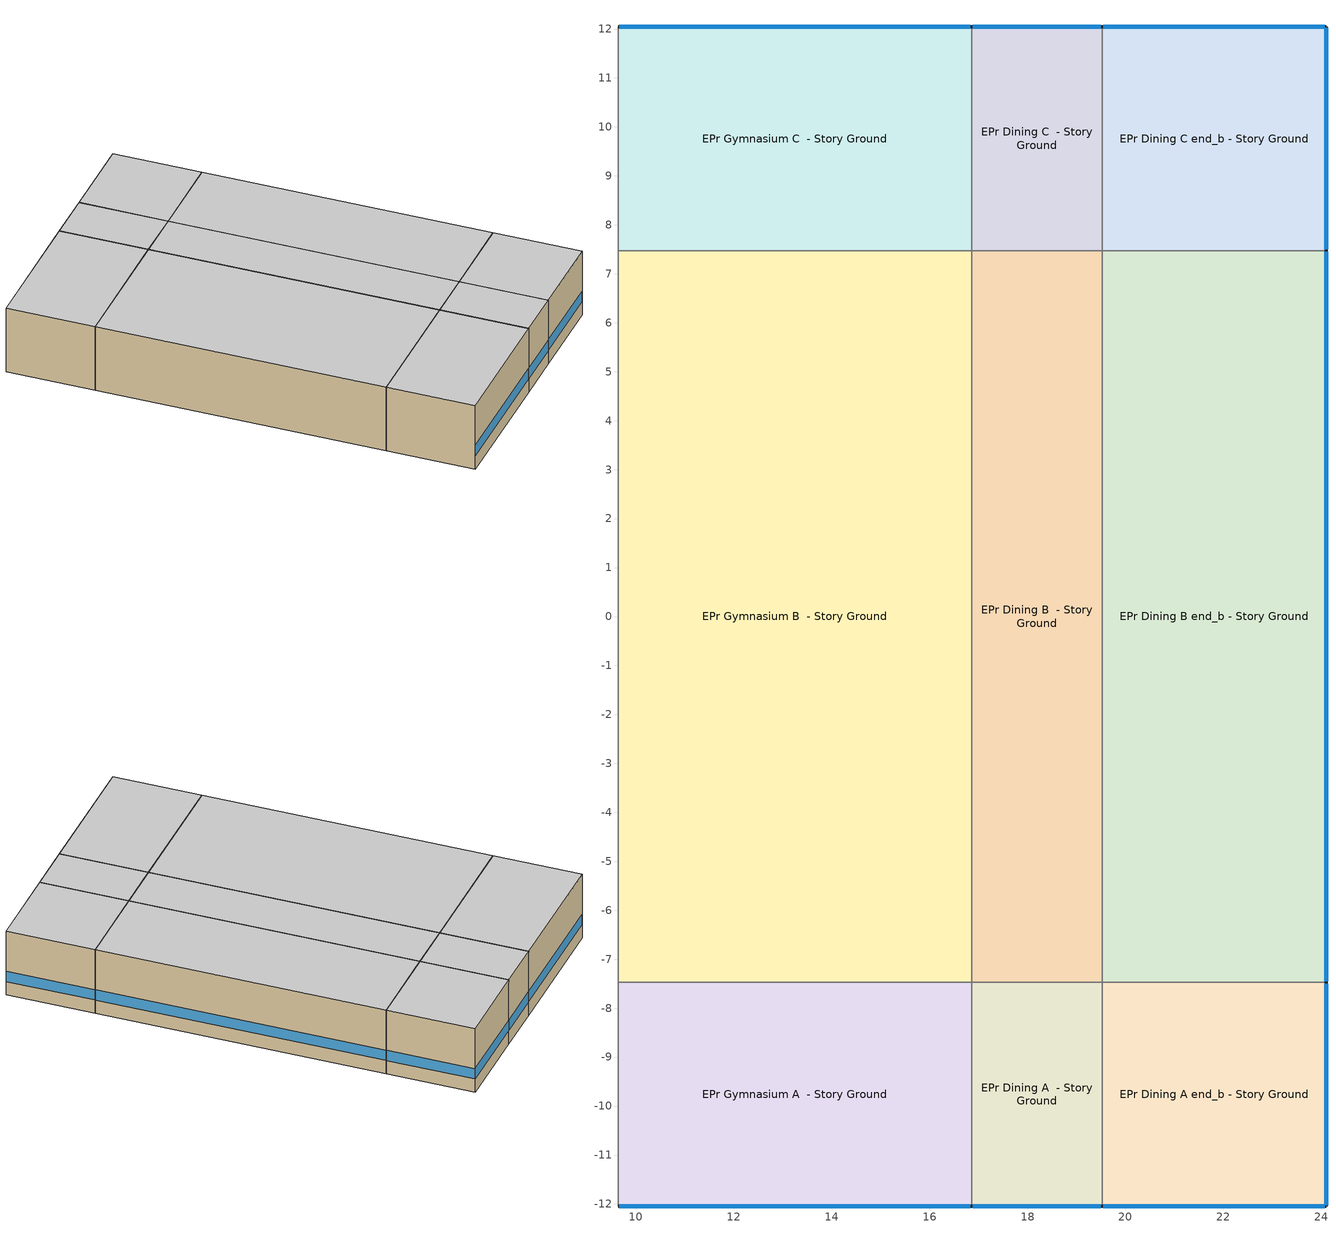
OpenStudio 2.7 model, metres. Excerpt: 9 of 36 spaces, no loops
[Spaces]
EPr Gymnasium A  - Story Ground
 floor ground: 9.63,-12.05 9.63,-7.48 16.86,-7.48 16.86,-12.05 z0
 wall outside: 9.63,-12.05 16.86,-12.05 z0:3.66
 wall to EPr Kitchen A  - Story Ground: 9.63,-7.48 9.63,-12.05 z0:3.66
 wall to EPr Gymnasium B  - Story Ground: 16.86,-7.48 9.63,-7.48 z0:3.66
 wall to EPr Dining A  - Story Ground: 16.86,-12.05 16.86,-7.48 z0:3.66
 window: 9.66,-12.05 16.83,-12.05 z0.76:1.35
 ceiling to EPr Gymnasium A  - Story Top: 16.86,-12.05 16.86,-7.48 9.63,-7.48 9.63,-12.05 z3.66
EPr Gymnasium B  - Story Ground
 floor ground: 9.63,-7.48 9.63,7.48 16.86,7.48 16.86,-7.48 z0
 wall to EPr Kitchen B  - Story Ground: 9.63,7.48 9.63,-7.48 z0:3.66
 wall to EPr Gymnasium C  - Story Ground: 16.86,7.48 9.63,7.48 z0:3.66
 wall to EPr Dining B  - Story Ground: 16.86,-7.48 16.86,7.48 z0:3.66
 ceiling to EPr Gymnasium B  - Story Top: 16.86,-7.48 16.86,7.48 9.63,7.48 9.63,-7.48 z3.66
EPr Gymnasium C  - Story Ground
 floor ground: 9.63,7.48 9.63,12.05 16.86,12.05 16.86,7.48 z0
 wall outside: 16.86,12.05 9.63,12.05 z0:3.66
 wall to EPr Kitchen C  - Story Ground: 9.63,12.05 9.63,7.48 z0:3.66
 wall to EPr Dining C  - Story Ground: 16.86,7.48 16.86,12.05 z0:3.66
 window: 16.83,12.05 9.66,12.05 z0.76:1.35
 ceiling to EPr Gymnasium C  - Story Top: 16.86,7.48 16.86,12.05 9.63,12.05 9.63,7.48 z3.66
EPr Dining A  - Story Ground
 floor ground: 16.86,-12.05 16.86,-7.48 19.52,-7.48 19.52,-12.05 z0
 wall outside: 16.86,-12.05 19.52,-12.05 z0:3.66
 wall to EPr Dining B  - Story Ground: 19.52,-7.48 16.86,-7.48 z0:3.66
 wall to EPr Dining A end_b - Story Ground: 19.52,-12.05 19.52,-7.48 z0:3.66
 window: 16.88,-12.05 19.5,-12.05 z0.76:1.36
 ceiling to EPr Dining A  - Story Top: 19.52,-12.05 19.52,-7.48 16.86,-7.48 16.86,-12.05 z3.66
EPr Dining B  - Story Ground
 floor ground: 16.86,-7.48 16.86,7.48 19.52,7.48 19.52,-7.48 z0
 wall to EPr Dining C  - Story Ground: 19.52,7.48 16.86,7.48 z0:3.66
 wall to EPr Dining B end_b - Story Ground: 19.52,-7.48 19.52,7.48 z0:3.66
 ceiling to EPr Dining B  - Story Top: 19.52,-7.48 19.52,7.48 16.86,7.48 16.86,-7.48 z3.66
EPr Dining C  - Story Ground
 floor ground: 16.86,7.48 16.86,12.05 19.52,12.05 19.52,7.48 z0
 wall outside: 19.52,12.05 16.86,12.05 z0:3.66
 wall to EPr Dining C end_b - Story Ground: 19.52,7.48 19.52,12.05 z0:3.66
 window: 19.5,12.05 16.88,12.05 z0.76:1.36
 ceiling to EPr Dining C  - Story Top: 19.52,7.48 19.52,12.05 16.86,12.05 16.86,7.48 z3.66
EPr Dining A end_b - Story Ground
 floor ground: 19.52,-12.05 19.52,-7.48 24.1,-7.48 24.1,-12.05 z0
 wall outside: 19.52,-12.05 24.1,-12.05 24.1,-7.48 z0:3.66
 wall to EPr Dining B end_b - Story Ground: 24.1,-7.48 19.52,-7.48 z0:3.66
 window: 19.55,-12.05 24.07,-12.05 / 24.1,-12.02 24.1,-7.5 z0.76:1.35
 ceiling to EPr Dining A end_b - Story Top: 24.1,-12.05 24.1,-7.48 19.52,-7.48 19.52,-12.05 z3.66
EPr Dining B end_b - Story Ground
 floor ground: 19.52,-7.48 19.52,7.48 24.1,7.48 24.1,-7.48 z0
 wall outside: 24.1,-7.48 24.1,7.48 z0:3.66
 wall to EPr Dining C end_b - Story Ground: 24.1,7.48 19.52,7.48 z0:3.66
 window: 24.1,-7.45 24.1,7.45 z0.76:1.35
 ceiling to EPr Dining B end_b - Story Top: 24.1,-7.48 24.1,7.48 19.52,7.48 19.52,-7.48 z3.66
EPr Dining C end_b - Story Ground
 floor ground: 19.52,7.48 19.52,12.05 24.1,12.05 24.1,7.48 z0
 wall outside: 24.1,7.48 24.1,12.05 19.52,12.05 z0:3.66
 window: 24.07,12.05 19.55,12.05 / 24.1,7.5 24.1,12.02 z0.76:1.35
 ceiling to EPr Dining C end_b - Story Top: 24.1,7.48 24.1,12.05 19.52,12.05 19.52,7.48 z3.66
[Schedule:Ruleset]
Name | Default Day Schedule | Summer Design Day Schedule | Winter Design Day Schedule
Clothing Schedule | Clothing Schedule Default Winter Clothes
D_EPr_Caf_Occup_Yr | D_EPr_Caf_Occup_Yr Default | D_EPr_Caf_Occup_Yr Summer Design Day 4 | D_EPr_Caf_Occup_Yr Winter Design Day 4
D17_EPr_Din_LF_Yr | D17_EPr_Din_LF_Yr Default | D17_EPr_Din_LF_Yr Summer Design Day 4 | D17_EPr_Din_LF_Yr Winter Design Day 4
D_EPr_Caf_Misc_Yr | D_EPr_Caf_Misc_Yr Default | D_EPr_Caf_Misc_Yr Summer Design Day 4 | D_EPr_Caf_Misc_Yr Winter Design Day 4
D_EPr_All_C_Inf_Yr | D_EPr_All_C_Inf_Yr Default | D_EPr_All_C_Inf_Yr Summer Design Day 4 | D_EPr_All_C_Inf_Yr Winter Design Day 4
D_EPr_Gym_Occup_Yr | D_EPr_Gym_Occup_Yr Default | D_EPr_Gym_Occup_Yr Summer Design Day 4 | D_EPr_Gym_Occup_Yr Winter Design Day 4
D17_EPr_Gym_LF_Yr | D17_EPr_Gym_LF_Yr Default | D17_EPr_Gym_LF_Yr Summer Design Day 4 | D17_EPr_Gym_LF_Yr Winter Design Day 4
D_EPr_Gym_Misc_Yr | D_EPr_Gym_Misc_Yr Default | D_EPr_Gym_Misc_Yr Summer Design Day 4 | D_EPr_Gym_Misc_Yr Winter Design Day 4
D_EPr_Ktchn_Occup_Yr | D_EPr_Ktchn_Occup_Yr Default | D_EPr_Ktchn_Occup_Yr Summer Design Day 4 | D_EPr_Ktchn_Occup_Yr Winter Design Day 4
D17_EPr_Ktchn_LF_Yr | D17_EPr_Ktchn_LF_Yr Default | D17_EPr_Ktchn_LF_Yr Summer Design Day 4 | D17_EPr_Ktchn_LF_Yr Winter Design Day 4
D_EPr_Ktchn_Misc_Yr | D_EPr_Ktchn_Misc_Yr Default | D_EPr_Ktchn_Misc_Yr Summer Design Day 4 | D_EPr_Ktchn_Misc_Yr Winter Design Day 4
D_EPr_Ktchn_Cook_Yr | D_EPr_Ktchn_Cook_Yr Default | D_EPr_Ktchn_Cook_Yr Summer Design Day 4 | D_EPr_Ktchn_Cook_Yr Winter Design Day 4
[Schedule:Day]
Clothing Schedule Default Winter Clothes; D_EPr_All_C_Inf_Yr Sun Day; D_EPr_All_C_Inf_Yr Sun Day 1; D_EPr_All_C_Inf_Yr Sun Day 2; D_EPr_All_C_Inf_Yr Winter Design Day 4; D_EPr_All_C_Inf_Yr Summer Design Day 4: 24, 0, 1
Clothing Schedule Summer Clothes: 24, 0, 0.5
Air Velocity Schedule Default: 24, 0, 0.2
Work Efficiency Schedule Default; D_EPr_Caf_Occup_Yr Sun Day; D_EPr_Caf_Occup_Yr Sun Day 1; D_EPr_Caf_Occup_Yr Sun Day 2; D_EPr_Caf_Occup_Yr Winter Design Day 4; D_EPr_Caf_Occup_Yr Summer Design Day 4; D_EPr_Caf_Misc_Yr Winter Design Day 4; D_EPr_Caf_Misc_Yr Summer Design Day 4; D_EPr_Clrm_Occup_Yr Sun Day; D_EPr_Clrm_Occup_Yr Sun Day 1; D_EPr_Clrm_Occup_Yr Sun Day 2; D_EPr_Gym_Occup_Yr Sun Day; D_EPr_Gym_Occup_Yr Sun Day 1; D_EPr_Gym_Occup_Yr Sun Day 2; D_EPr_Gym_Occup_Yr Winter Design Day 4; D_EPr_Gym_Occup_Yr Summer Design Day 4; D_EPr_Gym_Misc_Yr Winter Design Day 4; D_EPr_Gym_Misc_Yr Summer Design Day 4; D_EPr_Ktchn_Occup_Yr Sun Day; D_EPr_Ktchn_Occup_Yr Sun Day 1; D_EPr_Ktchn_Occup_Yr Sun Day 2; D_EPr_Ktchn_Occup_Yr Winter Design Day 4; D_EPr_Ktchn_Occup_Yr Summer Design Day 4; D_EPr_Ktchn_Misc_Yr Winter Design Day 4; D_EPr_Ktchn_Misc_Yr Summer Design Day 4; D_EPr_Ktchn_Cook_Yr Sun Day; D_EPr_Ktchn_Cook_Yr Sun Day 1; D_EPr_Ktchn_Cook_Yr Sun Day 2; D_EPr_Ktchn_Cook_Yr Winter Design Day 4; D_EPr_Ktchn_Cook_Yr Summer Design Day 4: 24, 0, 0
D_EPr_Caf_Occup_Yr Default; D_EPr_Caf_Occup_Yr Default|Wkdy Day; D_EPr_Caf_Occup_Yr Default|Wkdy Day 1; D_EPr_Caf_Occup_Yr Default|Wkdy Day 2: 11, 0, 0, 12, 0, 0.1, 13, 0, 0.5, 14, 0, 0.3, 24, 0, 0
D_EPr_Caf_Occup_Yr Sat Day; D_EPr_Caf_Occup_Yr Sat Day 1; D_EPr_Caf_Occup_Yr Sat Day 2: 11, 0, 0, 12, 0, 0.1, 13, 0, 0.25, 14, 0, 0.1, 24, 0, 0
DEER Activity 161W/person Default; DEER Activity 161W/person Winter Design Day; DEER Activity 161W/person Summer Design Day: 24, 0, 161
D17_EPr_Din_LF_Yr Default: 10, 0, 0.05, 15, 0, 1, 24, 0, 0.02
D17_EPr_Din_LF_Yr Default|Wkdy Day; D17_EPr_Din_LF_Yr Default|Wkdy Day 1; D17_EPr_Din_LF_Yr Default|Wkdy Day 2; D_EPr_Caf_Misc_Yr Default|Wkdy Day; D_EPr_Caf_Misc_Yr Default|Wkdy Day 1; D_EPr_Caf_Misc_Yr Default|Wkdy Day 2: 10, 0, 0.05, 15, 0, 1, 24, 0, 0.05
D17_EPr_Din_LF_Yr Wknd Day; D17_EPr_Din_LF_Yr Wknd Day 1; D17_EPr_Din_LF_Yr Wknd Day 2: 10, 0, 0.05, 14, 0, 0.6, 24, 0, 0.05
D17_EPr_Din_LF_Yr Winter Design Day 4; D17_EPr_Din_LF_Yr Summer Design Day 4; D17_EPr_Gym_LF_Yr Winter Design Day 4; D17_EPr_Gym_LF_Yr Summer Design Day 4; D17_EPr_Ktchn_LF_Yr Winter Design Day 4; D17_EPr_Ktchn_LF_Yr Summer Design Day 4: 24, 0, 0.02
D_EPr_Caf_Misc_Yr Default: 10, 0, 0.05, 15, 0, 1, 24, 0, 0
D_EPr_Caf_Misc_Yr Sat Day; D_EPr_Caf_Misc_Yr Sat Day 1; D_EPr_Caf_Misc_Yr Sat Day 2: 10, 0, 0.05, 14, 0, 0.5, 24, 0, 0.05
D_EPr_Caf_Misc_Yr Sun Day; D_EPr_Caf_Misc_Yr Sun Day 1; D_EPr_Caf_Misc_Yr Sun Day 2; D_EPr_Clrm_Misc_Yr Sun Day; D_EPr_Clrm_Misc_Yr Sun Day 1; D_EPr_Clrm_Misc_Yr Sun Day 2; D_EPr_Gym_Misc_Yr Sun Day; D_EPr_Gym_Misc_Yr Sun Day 1; D_EPr_Gym_Misc_Yr Sun Day 2; D_EPr_Ktchn_Misc_Yr Sun Day; D_EPr_Ktchn_Misc_Yr Sun Day 1; D_EPr_Ktchn_Misc_Yr Sun Day 2: 24, 0, 0.05
D_EPr_All_C_Inf_Yr Default; D_EPr_All_C_Inf_Yr Default|Wkdy Day; D_EPr_All_C_Inf_Yr Default|Wkdy Day 1; D_EPr_All_C_Inf_Yr Default|Wkdy Day 2: 7, 0, 1, 19, 0, 0.5, 24, 0, 1
D_EPr_All_C_Inf_Yr Sat Day; D_EPr_All_C_Inf_Yr Sat Day 1; D_EPr_All_C_Inf_Yr Sat Day 2: 7, 0, 1, 17, 0, 0.5, 24, 0, 1
D_EPr_Clrm_Occup_Yr Default|Wkdy Day; D_EPr_Clrm_Occup_Yr Default|Wkdy Day 1; D_EPr_Clrm_Occup_Yr Default|Wkdy Day 2: 7, 0, 0, 9, 0, 0.6, 14, 0, 1, 18, 0, 0.5, 19, 0, 0.1, 24, 0, 0
D_EPr_Clrm_Occup_Yr Sat Day; D_EPr_Clrm_Occup_Yr Sat Day 1; D_EPr_Clrm_Occup_Yr Sat Day 2: 7, 0, 0, 16, 0, 0.3, 24, 0, 0
D17_EPr_Clrm_LF_Yr Default|Wkdy Day; D17_EPr_Clrm_LF_Yr Default|Wkdy Day 1; D17_EPr_Clrm_LF_Yr Default|Wkdy Day 2: 5, 0, 0.05, 9, 0, 0.6, 15, 0, 1, 19, 0, 0.55, 20, 0, 0.35, 24, 0, 0.1
D17_EPr_Clrm_LF_Yr Wknd Day; D17_EPr_Clrm_LF_Yr Wknd Day 1; D17_EPr_Clrm_LF_Yr Wknd Day 2; D_EPr_Clrm_Misc_Yr Sat Day; D_EPr_Clrm_Misc_Yr Sat Day 1; D_EPr_Clrm_Misc_Yr Sat Day 2: 7, 0, 0.05, 16, 0, 0.4, 24, 0, 0.05
D_EPr_Clrm_Misc_Yr Default|Wkdy Day; D_EPr_Clrm_Misc_Yr Default|Wkdy Day 1; D_EPr_Clrm_Misc_Yr Default|Wkdy Day 2: 9, 0, 0.05, 10, 0, 0.8, 15, 0, 1, 17, 0, 0.55, 20, 0, 0.35, 24, 0, 0.1
D_EPr_Gym_Occup_Yr Default; D_EPr_Gym_Occup_Yr Default|Wkdy Day; D_EPr_Gym_Occup_Yr Default|Wkdy Day 1; D_EPr_Gym_Occup_Yr Default|Wkdy Day 2: 7, 0, 0, 8, 0, 0.25, 12, 0, 1, 13, 0, 0.7, 15, 0, 1, 17, 0, 0.3, 24, 0, 0
D_EPr_Gym_Occup_Yr Sat Day; D_EPr_Gym_Occup_Yr Sat Day 1; D_EPr_Gym_Occup_Yr Sat Day 2: 8, 0, 0, 9, 0, 0.1, 12, 0, 0.4, 13, 0, 0.05, 24, 0, 0
DEER Activity 331W/person Default; DEER Activity 331W/person Winter Design Day; DEER Activity 331W/person Summer Design Day: 24, 0, 331
D17_EPr_Gym_LF_Yr Default: 7, 0, 0.05, 8, 0, 0.5964, 12, 0, 0.9, 13, 0, 0.7786, 15, 0, 0.9, 18, 0, 0.5964, 24, 0, 0.02
D17_EPr_Gym_LF_Yr Default|Wkdy Day; D17_EPr_Gym_LF_Yr Default|Wkdy Day 1; D17_EPr_Gym_LF_Yr Default|Wkdy Day 2: 7, 0, 0.05, 8, 0, 0.5964, 12, 0, 0.9, 13, 0, 0.7786, 15, 0, 0.9, 18, 0, 0.5964, 24, 0, 0.05
D17_EPr_Gym_LF_Yr Wknd Day; D17_EPr_Gym_LF_Yr Wknd Day 1; D17_EPr_Gym_LF_Yr Wknd Day 2: 7, 0, 0.05, 8, 0, 0.1288, 18, 0, 0.5, 24, 0, 0.05
D_EPr_Gym_Misc_Yr Default: 7, 0, 0.15, 8, 0, 0.5, 17, 0, 1, 24, 0, 0
D_EPr_Gym_Misc_Yr Default|Wkdy Day; D_EPr_Gym_Misc_Yr Default|Wkdy Day 1; D_EPr_Gym_Misc_Yr Default|Wkdy Day 2: 7, 0, 0.15, 8, 0, 0.5, 17, 0, 1, 24, 0, 0.15
D_EPr_Gym_Misc_Yr Sat Day; D_EPr_Gym_Misc_Yr Sat Day 1; D_EPr_Gym_Misc_Yr Sat Day 2: 8, 0, 0.15, 15, 0, 0.45, 24, 0, 0.15
D_EPr_Ktchn_Occup_Yr Default; D_EPr_Ktchn_Occup_Yr Default|Wkdy Day; D_EPr_Ktchn_Occup_Yr Default|Wkdy Day 1; D_EPr_Ktchn_Occup_Yr Default|Wkdy Day 2: 8, 0, 0, 9, 0, 0.5, 15, 0, 1, 24, 0, 0
D_EPr_Ktchn_Occup_Yr Sat Day; D_EPr_Ktchn_Occup_Yr Sat Day 1; D_EPr_Ktchn_Occup_Yr Sat Day 2: 9, 0, 0, 10, 0, 0.35, 14, 0, 0.75, 24, 0, 0
DEER Activity 220W/person Default; DEER Activity 220W/person Winter Design Day; DEER Activity 220W/person Summer Design Day: 24, 0, 220
D17_EPr_Ktchn_LF_Yr Default: 8, 0, 0.05, 9, 0, 0.75, 15, 0, 1, 24, 0, 0.02
D17_EPr_Ktchn_LF_Yr Default|Wkdy Day; D17_EPr_Ktchn_LF_Yr Default|Wkdy Day 1; D17_EPr_Ktchn_LF_Yr Default|Wkdy Day 2: 8, 0, 0.05, 9, 0, 0.75, 15, 0, 1, 24, 0, 0.05
D17_EPr_Ktchn_LF_Yr Wknd Day; D17_EPr_Ktchn_LF_Yr Wknd Day 1; D17_EPr_Ktchn_LF_Yr Wknd Day 2: 9, 0, 0.05, 10, 0, 0.3556, 14, 0, 0.6, 24, 0, 0.05
D_EPr_Ktchn_Misc_Yr Default: 8, 0, 0.15, 9, 0, 0.4, 10, 0, 0.8, 11, 0, 0.9, 13, 0, 1, 14, 0, 0.9, 15, 0, 0.7, 24, 0, 0
D_EPr_Ktchn_Misc_Yr Default|Wkdy Day; D_EPr_Ktchn_Misc_Yr Default|Wkdy Day 1; D_EPr_Ktchn_Misc_Yr Default|Wkdy Day 2: 8, 0, 0.15, 9, 0, 0.4, 10, 0, 0.8, 11, 0, 0.9, 13, 0, 1, 14, 0, 0.9, 15, 0, 0.7, 24, 0, 0.15
D_EPr_Ktchn_Misc_Yr Sat Day; D_EPr_Ktchn_Misc_Yr Sat Day 1; D_EPr_Ktchn_Misc_Yr Sat Day 2: 9, 0, 0.15, 10, 0, 0.3, 11, 0, 0.4, 13, 0, 0.5, 14, 0, 0.35, 24, 0, 0.15
D_EPr_Ktchn_Cook_Yr Default; D_EPr_Ktchn_Cook_Yr Default|Wkdy Day; D_EPr_Ktchn_Cook_Yr Default|Wkdy Day 1; D_EPr_Ktchn_Cook_Yr Default|Wkdy Day 2: 8, 0, 0, 9, 0, 0.3, 10, 0, 0.7, 12, 0, 1, 13, 0, 0.8, 14, 0, 0.6, 15, 0, 0.4, 24, 0, 0
D_EPr_Ktchn_Cook_Yr Sat Day; D_EPr_Ktchn_Cook_Yr Sat Day 1; D_EPr_Ktchn_Cook_Yr Sat Day 2: 9, 0, 0, 10, 0, 0.3, 12, 0, 0.5, 13, 0, 0.35, 14, 0, 0.15, 24, 0, 0
D_EPr_All_HTemp_Yr Default|Wkdy Day; D_EPr_All_HTemp_Yr Default|Wkdy Day 1; D_EPr_All_HTemp_Yr Default|Wkdy Day 2: 7, 0, 17.8, 19, 0, 21.1, 24, 0, 17.8
D_EPr_All_HTemp_Yr Sat Day; D_EPr_All_HTemp_Yr Sat Day 1; D_EPr_All_HTemp_Yr Sat Day 2: 7, 0, 17.8, 17, 0, 21.1, 24, 0, 17.8
D_EPr_All_HTemp_Yr Sun Day; D_EPr_All_HTemp_Yr Sun Day 1; D_EPr_All_HTemp_Yr Sun Day 2: 24, 0, 17.8
D_EPr_All_CTemp_Yr Default|Wkdy Day; D_EPr_All_CTemp_Yr Default|Wkdy Day 1; D_EPr_All_CTemp_Yr Default|Wkdy Day 2: 7, 0, 27.8, 19, 0, 24.4, 24, 0, 27.8
D_EPr_All_CTemp_Yr Sat Day; D_EPr_All_CTemp_Yr Sat Day 1; D_EPr_All_CTemp_Yr Sat Day 2: 7, 0, 27.8, 17, 0, 24.4, 24, 0, 27.8
D_EPr_All_CTemp_Yr Sun Day; D_EPr_All_CTemp_Yr Sun Day 1; D_EPr_All_CTemp_Yr Sun Day 2: 24, 0, 27.8
[Schedule:Rule] Date Specification Type=DateRange
Name | Schedule Ruleset | Rule Order | Day Schedule | Start Month | Start Day | End Month | End Day | Apply Monday | Apply Tuesday | Apply Wednesday | Apply Thursday | Apply Friday | Apply Saturday | Apply Sunday
Schedule Rule 1 | Clothing Schedule | 0 | Clothing Schedule Summer Clothes | 5 | 1 | 9 | 30
Schedule Rule 2 | D_EPr_Caf_Occup_Yr | 8 | D_EPr_Caf_Occup_Yr Default|Wkdy Day | 1 | 5 | 4 | 3 | Yes | Yes | Yes | Yes | Yes
Schedule Rule 3 | D_EPr_Caf_Occup_Yr | 7 | D_EPr_Caf_Occup_Yr Sat Day | 1 | 5 | 4 | 3 |  |  |  |  |  | Yes
Schedule Rule 4 | D_EPr_Caf_Occup_Yr | 6 | D_EPr_Caf_Occup_Yr Sun Day | 1 | 5 | 4 | 3 |  |  |  |  |  |  | Yes
Schedule Rule 5 | D_EPr_Caf_Occup_Yr | 5 | D_EPr_Caf_Occup_Yr Default|Wkdy Day 1 | 4 | 13 | 6 | 12 | Yes | Yes | Yes | Yes | Yes
Schedule Rule 6 | D_EPr_Caf_Occup_Yr | 4 | D_EPr_Caf_Occup_Yr Sat Day 1 | 4 | 13 | 6 | 12 |  |  |  |  |  | Yes
Schedule Rule 7 | D_EPr_Caf_Occup_Yr | 3 | D_EPr_Caf_Occup_Yr Sun Day 1 | 4 | 13 | 6 | 12 |  |  |  |  |  |  | Yes
Schedule Rule 8 | D_EPr_Caf_Occup_Yr | 2 | D_EPr_Caf_Occup_Yr Default|Wkdy Day 2 | 8 | 17 | 12 | 11 | Yes | Yes | Yes | Yes | Yes
Schedule Rule 9 | D_EPr_Caf_Occup_Yr | 1 | D_EPr_Caf_Occup_Yr Sat Day 2 | 8 | 17 | 12 | 11 |  |  |  |  |  | Yes
Schedule Rule 10 | D_EPr_Caf_Occup_Yr | 0 | D_EPr_Caf_Occup_Yr Sun Day 2 | 8 | 17 | 12 | 11 |  |  |  |  |  |  | Yes
Schedule Rule 11 | D17_EPr_Din_LF_Yr | 5 | D17_EPr_Din_LF_Yr Default|Wkdy Day | 1 | 5 | 4 | 3 | Yes | Yes | Yes | Yes | Yes
Schedule Rule 12 | D17_EPr_Din_LF_Yr | 4 | D17_EPr_Din_LF_Yr Wknd Day | 1 | 5 | 4 | 3 |  |  |  |  |  | Yes | Yes
Schedule Rule 13 | D17_EPr_Din_LF_Yr | 3 | D17_EPr_Din_LF_Yr Default|Wkdy Day 1 | 4 | 13 | 6 | 12 | Yes | Yes | Yes | Yes | Yes
Schedule Rule 14 | D17_EPr_Din_LF_Yr | 2 | D17_EPr_Din_LF_Yr Wknd Day 1 | 4 | 13 | 6 | 12 |  |  |  |  |  | Yes | Yes
Schedule Rule 15 | D17_EPr_Din_LF_Yr | 1 | D17_EPr_Din_LF_Yr Default|Wkdy Day 2 | 8 | 17 | 12 | 11 | Yes | Yes | Yes | Yes | Yes
Schedule Rule 16 | D17_EPr_Din_LF_Yr | 0 | D17_EPr_Din_LF_Yr Wknd Day 2 | 8 | 17 | 12 | 11 |  |  |  |  |  | Yes | Yes
Schedule Rule 17 | D_EPr_Caf_Misc_Yr | 8 | D_EPr_Caf_Misc_Yr Default|Wkdy Day | 1 | 5 | 4 | 3 | Yes | Yes | Yes | Yes | Yes
Schedule Rule 18 | D_EPr_Caf_Misc_Yr | 7 | D_EPr_Caf_Misc_Yr Sat Day | 1 | 5 | 4 | 3 |  |  |  |  |  | Yes
Schedule Rule 19 | D_EPr_Caf_Misc_Yr | 6 | D_EPr_Caf_Misc_Yr Sun Day | 1 | 5 | 4 | 3 |  |  |  |  |  |  | Yes
Schedule Rule 20 | D_EPr_Caf_Misc_Yr | 5 | D_EPr_Caf_Misc_Yr Default|Wkdy Day 1 | 4 | 13 | 6 | 12 | Yes | Yes | Yes | Yes | Yes
Schedule Rule 21 | D_EPr_Caf_Misc_Yr | 4 | D_EPr_Caf_Misc_Yr Sat Day 1 | 4 | 13 | 6 | 12 |  |  |  |  |  | Yes
Schedule Rule 22 | D_EPr_Caf_Misc_Yr | 3 | D_EPr_Caf_Misc_Yr Sun Day 1 | 4 | 13 | 6 | 12 |  |  |  |  |  |  | Yes
Schedule Rule 23 | D_EPr_Caf_Misc_Yr | 2 | D_EPr_Caf_Misc_Yr Default|Wkdy Day 2 | 8 | 17 | 12 | 11 | Yes | Yes | Yes | Yes | Yes
Schedule Rule 24 | D_EPr_Caf_Misc_Yr | 1 | D_EPr_Caf_Misc_Yr Sat Day 2 | 8 | 17 | 12 | 11 |  |  |  |  |  | Yes
Schedule Rule 25 | D_EPr_Caf_Misc_Yr | 0 | D_EPr_Caf_Misc_Yr Sun Day 2 | 8 | 17 | 12 | 11 |  |  |  |  |  |  | Yes
Schedule Rule 26 | D_EPr_All_C_Inf_Yr | 8 | D_EPr_All_C_Inf_Yr Default|Wkdy Day | 1 | 5 | 4 | 3 | Yes | Yes | Yes | Yes | Yes
Schedule Rule 27 | D_EPr_All_C_Inf_Yr | 7 | D_EPr_All_C_Inf_Yr Sat Day | 1 | 5 | 4 | 3 |  |  |  |  |  | Yes
Schedule Rule 28 | D_EPr_All_C_Inf_Yr | 6 | D_EPr_All_C_Inf_Yr Sun Day | 1 | 5 | 4 | 3 |  |  |  |  |  |  | Yes
Schedule Rule 29 | D_EPr_All_C_Inf_Yr | 5 | D_EPr_All_C_Inf_Yr Default|Wkdy Day 1 | 4 | 13 | 6 | 12 | Yes | Yes | Yes | Yes | Yes
Schedule Rule 30 | D_EPr_All_C_Inf_Yr | 4 | D_EPr_All_C_Inf_Yr Sat Day 1 | 4 | 13 | 6 | 12 |  |  |  |  |  | Yes
Schedule Rule 31 | D_EPr_All_C_Inf_Yr | 3 | D_EPr_All_C_Inf_Yr Sun Day 1 | 4 | 13 | 6 | 12 |  |  |  |  |  |  | Yes
Schedule Rule 32 | D_EPr_All_C_Inf_Yr | 2 | D_EPr_All_C_Inf_Yr Default|Wkdy Day 2 | 8 | 17 | 12 | 11 | Yes | Yes | Yes | Yes | Yes
Schedule Rule 33 | D_EPr_All_C_Inf_Yr | 1 | D_EPr_All_C_Inf_Yr Sat Day 2 | 8 | 17 | 12 | 11 |  |  |  |  |  | Yes
Schedule Rule 34 | D_EPr_All_C_Inf_Yr | 0 | D_EPr_All_C_Inf_Yr Sun Day 2 | 8 | 17 | 12 | 11 |  |  |  |  |  |  | Yes
Schedule Rule 59 | D_EPr_Gym_Occup_Yr | 8 | D_EPr_Gym_Occup_Yr Default|Wkdy Day | 1 | 5 | 4 | 3 | Yes | Yes | Yes | Yes | Yes
Schedule Rule 60 | D_EPr_Gym_Occup_Yr | 7 | D_EPr_Gym_Occup_Yr Sat Day | 1 | 5 | 4 | 3 |  |  |  |  |  | Yes
Schedule Rule 61 | D_EPr_Gym_Occup_Yr | 6 | D_EPr_Gym_Occup_Yr Sun Day | 1 | 5 | 4 | 3 |  |  |  |  |  |  | Yes
Schedule Rule 62 | D_EPr_Gym_Occup_Yr | 5 | D_EPr_Gym_Occup_Yr Default|Wkdy Day 1 | 4 | 13 | 6 | 12 | Yes | Yes | Yes | Yes | Yes
Schedule Rule 63 | D_EPr_Gym_Occup_Yr | 4 | D_EPr_Gym_Occup_Yr Sat Day 1 | 4 | 13 | 6 | 12 |  |  |  |  |  | Yes
Schedule Rule 64 | D_EPr_Gym_Occup_Yr | 3 | D_EPr_Gym_Occup_Yr Sun Day 1 | 4 | 13 | 6 | 12 |  |  |  |  |  |  | Yes
Schedule Rule 65 | D_EPr_Gym_Occup_Yr | 2 | D_EPr_Gym_Occup_Yr Default|Wkdy Day 2 | 8 | 17 | 12 | 11 | Yes | Yes | Yes | Yes | Yes
Schedule Rule 66 | D_EPr_Gym_Occup_Yr | 1 | D_EPr_Gym_Occup_Yr Sat Day 2 | 8 | 17 | 12 | 11 |  |  |  |  |  | Yes
Schedule Rule 67 | D_EPr_Gym_Occup_Yr | 0 | D_EPr_Gym_Occup_Yr Sun Day 2 | 8 | 17 | 12 | 11 |  |  |  |  |  |  | Yes
Schedule Rule 68 | D17_EPr_Gym_LF_Yr | 5 | D17_EPr_Gym_LF_Yr Default|Wkdy Day | 1 | 5 | 4 | 3 | Yes | Yes | Yes | Yes | Yes
Schedule Rule 69 | D17_EPr_Gym_LF_Yr | 4 | D17_EPr_Gym_LF_Yr Wknd Day | 1 | 5 | 4 | 3 |  |  |  |  |  | Yes | Yes
Schedule Rule 70 | D17_EPr_Gym_LF_Yr | 3 | D17_EPr_Gym_LF_Yr Default|Wkdy Day 1 | 4 | 13 | 6 | 12 | Yes | Yes | Yes | Yes | Yes
Schedule Rule 71 | D17_EPr_Gym_LF_Yr | 2 | D17_EPr_Gym_LF_Yr Wknd Day 1 | 4 | 13 | 6 | 12 |  |  |  |  |  | Yes | Yes
Schedule Rule 72 | D17_EPr_Gym_LF_Yr | 1 | D17_EPr_Gym_LF_Yr Default|Wkdy Day 2 | 8 | 17 | 12 | 11 | Yes | Yes | Yes | Yes | Yes
Schedule Rule 73 | D17_EPr_Gym_LF_Yr | 0 | D17_EPr_Gym_LF_Yr Wknd Day 2 | 8 | 17 | 12 | 11 |  |  |  |  |  | Yes | Yes
Schedule Rule 74 | D_EPr_Gym_Misc_Yr | 8 | D_EPr_Gym_Misc_Yr Default|Wkdy Day | 1 | 5 | 4 | 3 | Yes | Yes | Yes | Yes | Yes
Schedule Rule 75 | D_EPr_Gym_Misc_Yr | 7 | D_EPr_Gym_Misc_Yr Sat Day | 1 | 5 | 4 | 3 |  |  |  |  |  | Yes
Schedule Rule 76 | D_EPr_Gym_Misc_Yr | 6 | D_EPr_Gym_Misc_Yr Sun Day | 1 | 5 | 4 | 3 |  |  |  |  |  |  | Yes
Schedule Rule 77 | D_EPr_Gym_Misc_Yr | 5 | D_EPr_Gym_Misc_Yr Default|Wkdy Day 1 | 4 | 13 | 6 | 12 | Yes | Yes | Yes | Yes | Yes
Schedule Rule 78 | D_EPr_Gym_Misc_Yr | 4 | D_EPr_Gym_Misc_Yr Sat Day 1 | 4 | 13 | 6 | 12 |  |  |  |  |  | Yes
Schedule Rule 79 | D_EPr_Gym_Misc_Yr | 3 | D_EPr_Gym_Misc_Yr Sun Day 1 | 4 | 13 | 6 | 12 |  |  |  |  |  |  | Yes
Schedule Rule 80 | D_EPr_Gym_Misc_Yr | 2 | D_EPr_Gym_Misc_Yr Default|Wkdy Day 2 | 8 | 17 | 12 | 11 | Yes | Yes | Yes | Yes | Yes
Schedule Rule 81 | D_EPr_Gym_Misc_Yr | 1 | D_EPr_Gym_Misc_Yr Sat Day 2 | 8 | 17 | 12 | 11 |  |  |  |  |  | Yes
Schedule Rule 82 | D_EPr_Gym_Misc_Yr | 0 | D_EPr_Gym_Misc_Yr Sun Day 2 | 8 | 17 | 12 | 11 |  |  |  |  |  |  | Yes
Schedule Rule 83 | D_EPr_Ktchn_Occup_Yr | 8 | D_EPr_Ktchn_Occup_Yr Default|Wkdy Day | 1 | 5 | 4 | 3 | Yes | Yes | Yes | Yes | Yes
Schedule Rule 84 | D_EPr_Ktchn_Occup_Yr | 7 | D_EPr_Ktchn_Occup_Yr Sat Day | 1 | 5 | 4 | 3 |  |  |  |  |  | Yes
Schedule Rule 85 | D_EPr_Ktchn_Occup_Yr | 6 | D_EPr_Ktchn_Occup_Yr Sun Day | 1 | 5 | 4 | 3 |  |  |  |  |  |  | Yes
Schedule Rule 86 | D_EPr_Ktchn_Occup_Yr | 5 | D_EPr_Ktchn_Occup_Yr Default|Wkdy Day 1 | 4 | 13 | 6 | 12 | Yes | Yes | Yes | Yes | Yes
Schedule Rule 87 | D_EPr_Ktchn_Occup_Yr | 4 | D_EPr_Ktchn_Occup_Yr Sat Day 1 | 4 | 13 | 6 | 12 |  |  |  |  |  | Yes
Schedule Rule 88 | D_EPr_Ktchn_Occup_Yr | 3 | D_EPr_Ktchn_Occup_Yr Sun Day 1 | 4 | 13 | 6 | 12 |  |  |  |  |  |  | Yes
Schedule Rule 89 | D_EPr_Ktchn_Occup_Yr | 2 | D_EPr_Ktchn_Occup_Yr Default|Wkdy Day 2 | 8 | 17 | 12 | 11 | Yes | Yes | Yes | Yes | Yes
Schedule Rule 90 | D_EPr_Ktchn_Occup_Yr | 1 | D_EPr_Ktchn_Occup_Yr Sat Day 2 | 8 | 17 | 12 | 11 |  |  |  |  |  | Yes
Schedule Rule 91 | D_EPr_Ktchn_Occup_Yr | 0 | D_EPr_Ktchn_Occup_Yr Sun Day 2 | 8 | 17 | 12 | 11 |  |  |  |  |  |  | Yes
Schedule Rule 92 | D17_EPr_Ktchn_LF_Yr | 5 | D17_EPr_Ktchn_LF_Yr Default|Wkdy Day | 1 | 5 | 4 | 3 | Yes | Yes | Yes | Yes | Yes
Schedule Rule 93 | D17_EPr_Ktchn_LF_Yr | 4 | D17_EPr_Ktchn_LF_Yr Wknd Day | 1 | 5 | 4 | 3 |  |  |  |  |  | Yes | Yes
Schedule Rule 94 | D17_EPr_Ktchn_LF_Yr | 3 | D17_EPr_Ktchn_LF_Yr Default|Wkdy Day 1 | 4 | 13 | 6 | 12 | Yes | Yes | Yes | Yes | Yes
Schedule Rule 95 | D17_EPr_Ktchn_LF_Yr | 2 | D17_EPr_Ktchn_LF_Yr Wknd Day 1 | 4 | 13 | 6 | 12 |  |  |  |  |  | Yes | Yes
Schedule Rule 96 | D17_EPr_Ktchn_LF_Yr | 1 | D17_EPr_Ktchn_LF_Yr Default|Wkdy Day 2 | 8 | 17 | 12 | 11 | Yes | Yes | Yes | Yes | Yes
Schedule Rule 97 | D17_EPr_Ktchn_LF_Yr | 0 | D17_EPr_Ktchn_LF_Yr Wknd Day 2 | 8 | 17 | 12 | 11 |  |  |  |  |  | Yes | Yes
Schedule Rule 98 | D_EPr_Ktchn_Misc_Yr | 8 | D_EPr_Ktchn_Misc_Yr Default|Wkdy Day | 1 | 5 | 4 | 3 | Yes | Yes | Yes | Yes | Yes
Schedule Rule 99 | D_EPr_Ktchn_Misc_Yr | 7 | D_EPr_Ktchn_Misc_Yr Sat Day | 1 | 5 | 4 | 3 |  |  |  |  |  | Yes
Schedule Rule 100 | D_EPr_Ktchn_Misc_Yr | 6 | D_EPr_Ktchn_Misc_Yr Sun Day | 1 | 5 | 4 | 3 |  |  |  |  |  |  | Yes
Schedule Rule 101 | D_EPr_Ktchn_Misc_Yr | 5 | D_EPr_Ktchn_Misc_Yr Default|Wkdy Day 1 | 4 | 13 | 6 | 12 | Yes | Yes | Yes | Yes | Yes
Schedule Rule 102 | D_EPr_Ktchn_Misc_Yr | 4 | D_EPr_Ktchn_Misc_Yr Sat Day 1 | 4 | 13 | 6 | 12 |  |  |  |  |  | Yes
Schedule Rule 103 | D_EPr_Ktchn_Misc_Yr | 3 | D_EPr_Ktchn_Misc_Yr Sun Day 1 | 4 | 13 | 6 | 12 |  |  |  |  |  |  | Yes
Schedule Rule 104 | D_EPr_Ktchn_Misc_Yr | 2 | D_EPr_Ktchn_Misc_Yr Default|Wkdy Day 2 | 8 | 17 | 12 | 11 | Yes | Yes | Yes | Yes | Yes
Schedule Rule 105 | D_EPr_Ktchn_Misc_Yr | 1 | D_EPr_Ktchn_Misc_Yr Sat Day 2 | 8 | 17 | 12 | 11 |  |  |  |  |  | Yes
Schedule Rule 106 | D_EPr_Ktchn_Misc_Yr | 0 | D_EPr_Ktchn_Misc_Yr Sun Day 2 | 8 | 17 | 12 | 11 |  |  |  |  |  |  | Yes
Schedule Rule 107 | D_EPr_Ktchn_Cook_Yr | 8 | D_EPr_Ktchn_Cook_Yr Default|Wkdy Day | 1 | 5 | 4 | 3 | Yes | Yes | Yes | Yes | Yes
Schedule Rule 108 | D_EPr_Ktchn_Cook_Yr | 7 | D_EPr_Ktchn_Cook_Yr Sat Day | 1 | 5 | 4 | 3 |  |  |  |  |  | Yes
Schedule Rule 109 | D_EPr_Ktchn_Cook_Yr | 6 | D_EPr_Ktchn_Cook_Yr Sun Day | 1 | 5 | 4 | 3 |  |  |  |  |  |  | Yes
Schedule Rule 110 | D_EPr_Ktchn_Cook_Yr | 5 | D_EPr_Ktchn_Cook_Yr Default|Wkdy Day 1 | 4 | 13 | 6 | 12 | Yes | Yes | Yes | Yes | Yes
Schedule Rule 111 | D_EPr_Ktchn_Cook_Yr | 4 | D_EPr_Ktchn_Cook_Yr Sat Day 1 | 4 | 13 | 6 | 12 |  |  |  |  |  | Yes
Schedule Rule 112 | D_EPr_Ktchn_Cook_Yr | 3 | D_EPr_Ktchn_Cook_Yr Sun Day 1 | 4 | 13 | 6 | 12 |  |  |  |  |  |  | Yes
Schedule Rule 113 | D_EPr_Ktchn_Cook_Yr | 2 | D_EPr_Ktchn_Cook_Yr Default|Wkdy Day 2 | 8 | 17 | 12 | 11 | Yes | Yes | Yes | Yes | Yes
Schedule Rule 114 | D_EPr_Ktchn_Cook_Yr | 1 | D_EPr_Ktchn_Cook_Yr Sat Day 2 | 8 | 17 | 12 | 11 |  |  |  |  |  | Yes
Schedule Rule 115 | D_EPr_Ktchn_Cook_Yr | 0 | D_EPr_Ktchn_Cook_Yr Sun Day 2 | 8 | 17 | 12 | 11 |  |  |  |  |  |  | Yes
